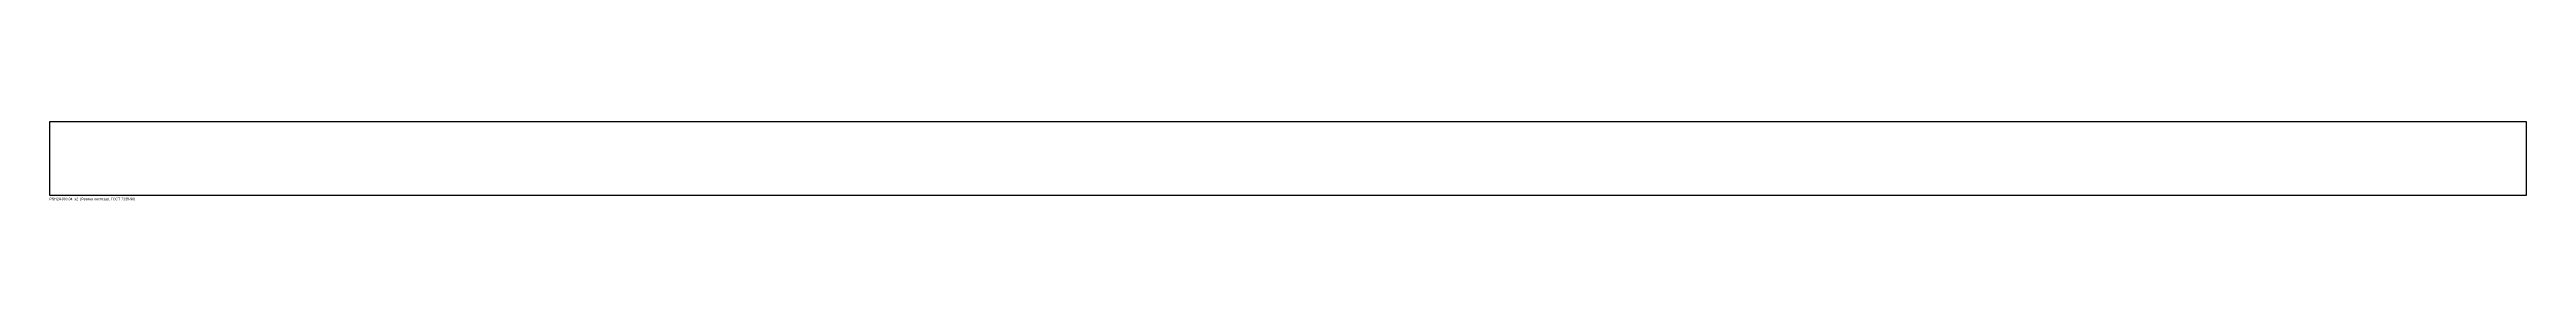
# Model space of a CAD drawing. Header units: millimetres. Extents: x 0 to 5928, y -14 to 175.
import ezdxf

# ---------------------------------------------------------------- set-up
doc = ezdxf.new("R2010")
doc.units = ezdxf.units.MM
doc.layers.add('CUT', color=1, linetype='Continuous')
doc.layers.add('MARK', color=5, linetype='Continuous')
doc.styles.add('GOST', font='Arial')

msp = doc.modelspace()

# ---------------------------------------------------------------- linework, layer by layer
at = {"layer": 'CUT'}
for p, q in [((5928, 174.7), (0, 174.7)), ((0, 174.7), (0, 0)), ((5928, 0), (5928, 174.7)), ((0, 0), (5928, 0))]:
    msp.add_line(p, q, dxfattribs=at)

# ---------------------------------------------------------------- texts
at = {"layer": 'MARK', "style": 'GOST'}
msp.add_text('PSH24-000.04  x2  (Резина листовая, ГОСТ 7338-90)', height=6, dxfattribs=at).set_placement((0, -12))

doc.saveas('drawing.dxf')
